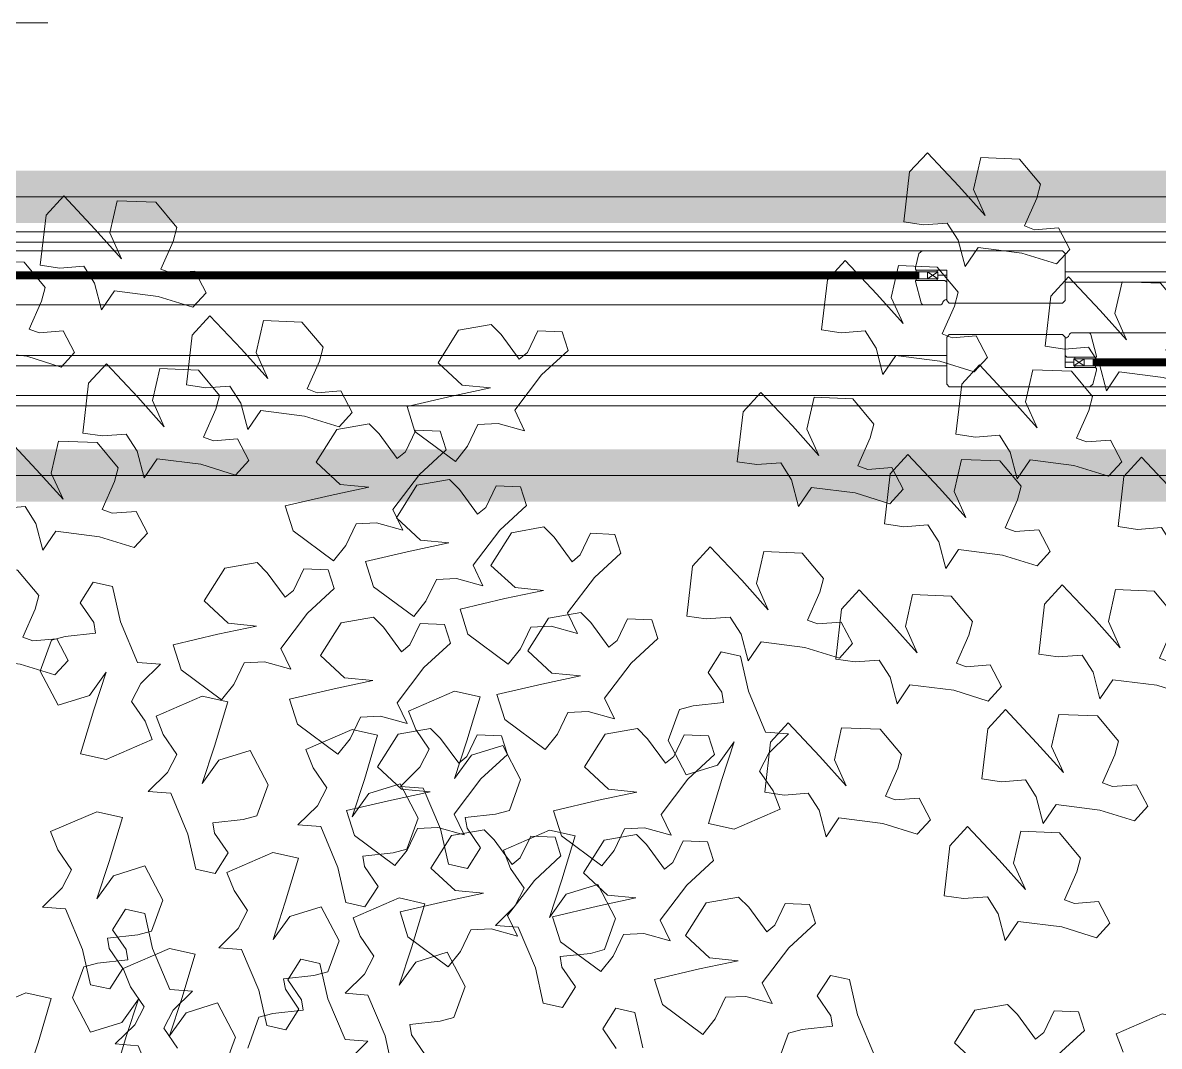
# Model space of a CAD drawing. Header units: metres. Extents: x 113 to 2416, y -346 to 476.
# Drawn here: x 222.397 to 223.05, y -218.34 to -217.752 of the extents above; entities that cross this region are included whole.
import ezdxf

# ---------------------------------------------------------------- set-up
doc = ezdxf.new("R2010")
doc.units = ezdxf.units.M
doc.linetypes.add('0', pattern=[0])
doc.layers.get('0').update_dxf_attribs({"color": 250, "linetype": '0', "lineweight": 20})
for name, color, linetype, lineweight in [('A-DOOR', 35, 'Continuous', 5), ('ARBOLES', 86, 'Continuous', 0), ('baños', 140, 'Continuous', 0), ('cristales', 131, 'Continuous', 0), ('SE-3', 253, 'Continuous', 5)]:
    doc.layers.add(name, color=color, linetype=linetype, lineweight=lineweight)
doc.layers.add('REVESTIMIENTO EXTERIOR', color=7, linetype='Continuous', lineweight=5, true_color=0xffdebd)
doc.styles.get("Standard").update_dxf_attribs({"font": 'arial.ttf', "height": 0.1875})

# ---------------------------------------------------------------- blocks, each defined once
blk = doc.blocks.new('TREES')
at = {"layer": 'ARBOLES', "color": 252, "true_color": 0x8da178}
for p, q in [((-0.02161, 0.17486), (-0.02471, 0.17078)), ((-0.01485, 0.16891), (-0.02161, 0.17486)), ((-0.01112, 0.1749), (-0.01194, 0.16854)), ((-0.00358, 0.17531), (-0.01112, 0.1749)), ((0.00101, 0.17078), (-0.00358, 0.17531)), ((-0.02471, 0.17078), (-0.02491, 0.16095)), ((0.00054, 0.16802), (0.00101, 0.17078)), ((-0.00918, 0.16367), (-0.01485, 0.16891)), ((-0.01194, 0.16854), (-0.00918, 0.16367)), ((-0.00134, 0.16237), (0.00054, 0.16802)), ((0.03271, 0.16734), (0.02961, 0.16326)), ((0.03947, 0.16139), (0.03271, 0.16734)), ((0.0432, 0.16738), (0.04237, 0.16102)), ((0.05074, 0.16779), (0.0432, 0.16738)), ((0.05533, 0.16326), (0.05074, 0.16779)), ((0.00066, 0.16182), (-0.00134, 0.16237)), ((0.00528, 0.16262), (0.00066, 0.16182)), ((0.00788, 0.15862), (0.00528, 0.16262)), ((0.02961, 0.16326), (0.02941, 0.15343)), ((0.05486, 0.1605), (0.05533, 0.16326)), ((-0.02491, 0.16095), (-0.02107, 0.16073)), ((-0.02107, 0.16073), (-0.01644, 0.16153)), ((-0.01644, 0.16153), (-0.014, 0.1584)), ((0.04514, 0.15615), (0.03947, 0.16139)), ((0.04237, 0.16102), (0.04514, 0.15615)), ((0.05297, 0.15485), (0.05486, 0.1605)), ((-0.014, 0.1584), (-0.01216, 0.15338)), ((0.00556, 0.15556), (0.00788, 0.15862)), ((-0.01216, 0.15338), (-0.01, 0.1573)), ((-0.01, 0.1573), (-0.00136, 0.15702)), ((-0.00136, 0.15702), (0.00556, 0.15556)), ((0.0262, 0.15372), (0.01866, 0.15331)), ((0.03079, 0.14919), (0.0262, 0.15372)), ((0.02941, 0.15343), (0.03325, 0.15321)), ((0.03325, 0.15321), (0.03788, 0.15401)), ((0.03788, 0.15401), (0.04032, 0.15089)), ((0.05497, 0.1543), (0.05297, 0.15485)), ((0.0596, 0.1551), (0.05497, 0.1543)), ((0.0622, 0.1511), (0.0596, 0.1551)), ((-0.03565, 0.15233), (-0.03874, 0.14824)), ((-0.02889, 0.14637), (-0.03565, 0.15233)), ((-0.02516, 0.15237), (-0.02598, 0.146)), ((-0.01762, 0.15277), (-0.02516, 0.15237)), ((-0.01303, 0.14824), (-0.01762, 0.15277)), ((0.00817, 0.15327), (0.00508, 0.14919)), ((0.01493, 0.14732), (0.00817, 0.15327)), ((0.01866, 0.15331), (0.01784, 0.14695)), ((0.00508, 0.14919), (0.00487, 0.13936)), ((0.03033, 0.14643), (0.03079, 0.14919)), ((0.04032, 0.15089), (0.04215, 0.14586)), ((0.04215, 0.14586), (0.04432, 0.14978)), ((0.04432, 0.14978), (0.05296, 0.1495)), ((0.05296, 0.1495), (0.05988, 0.14804)), ((0.05988, 0.14804), (0.0622, 0.1511)), ((-0.03874, 0.14824), (-0.03895, 0.13841)), ((-0.01349, 0.14549), (-0.01303, 0.14824)), ((0.02061, 0.14208), (0.01493, 0.14732)), ((0.01784, 0.14695), (0.02061, 0.14208)), ((0.07386, 0.14674), (0.07304, 0.14037)), ((0.0814, 0.14715), (0.07386, 0.14674)), ((0.08599, 0.14262), (0.0814, 0.14715)), ((-0.02321, 0.14113), (-0.02889, 0.14637)), ((-0.02598, 0.146), (-0.02321, 0.14113)), ((-0.01538, 0.13983), (-0.01349, 0.14549)), ((0.02844, 0.14078), (0.03033, 0.14643)), ((0.06337, 0.1467), (0.06028, 0.14261)), ((0.07013, 0.14075), (0.06337, 0.1467)), ((0.06028, 0.14261), (0.06008, 0.13278)), ((0.08553, 0.13986), (0.08599, 0.14262)), ((-0.00875, 0.14008), (-0.01338, 0.13928)), ((-0.00616, 0.13608), (-0.00875, 0.14008)), ((0.03044, 0.14023), (0.02844, 0.14078)), ((0.03507, 0.14103), (0.03044, 0.14023)), ((0.03766, 0.13703), (0.03507, 0.14103)), ((0.07581, 0.13551), (0.07013, 0.14075)), ((0.07304, 0.14037), (0.07581, 0.13551)), ((-0.03895, 0.13841), (-0.0351, 0.1382)), ((-0.0351, 0.1382), (-0.03048, 0.139)), ((-0.03048, 0.139), (-0.02803, 0.13587)), ((-0.01338, 0.13928), (-0.01538, 0.13983)), ((0.00487, 0.13936), (0.00872, 0.13914)), ((0.00872, 0.13914), (0.01334, 0.13994)), ((0.01334, 0.13994), (0.01579, 0.13681)), ((0.08364, 0.13421), (0.08553, 0.13986)), ((-0.02803, 0.13587), (-0.0262, 0.13084)), ((-0.00847, 0.13303), (-0.00616, 0.13608)), ((0.01579, 0.13681), (0.01762, 0.13179)), ((0.01762, 0.13179), (0.01978, 0.13571)), ((0.01978, 0.13571), (0.02843, 0.13543)), ((0.03535, 0.13397), (0.03766, 0.13703)), ((0.06212, 0.13588), (0.05458, 0.13547)), ((0.06671, 0.13135), (0.06212, 0.13588)), ((-0.10343, 0.13343), (-0.10965, 0.13172)), ((-0.10127, 0.13165), (-0.10343, 0.13343)), ((-0.0262, 0.13084), (-0.02404, 0.13476)), ((-0.02404, 0.13476), (-0.01539, 0.13448)), ((-0.01539, 0.13448), (-0.00847, 0.13303)), ((-0.00759, 0.13449), (-0.01069, 0.1304)), ((-0.00083, 0.12853), (-0.00759, 0.13449)), ((0.0029, 0.13452), (0.00207, 0.12816)), ((0.01044, 0.13493), (0.0029, 0.13452)), ((0.01502, 0.1304), (0.01044, 0.13493)), ((0.02843, 0.13543), (0.03535, 0.13397)), ((0.04409, 0.13543), (0.04099, 0.13135)), ((0.05085, 0.12948), (0.04409, 0.13543)), ((0.05458, 0.13547), (0.05376, 0.12911)), ((0.08564, 0.13366), (0.08364, 0.13421)), ((0.09027, 0.13446), (0.08564, 0.13366)), ((0.09286, 0.13046), (0.09027, 0.13446)), ((-0.10965, 0.13172), (-0.11306, 0.12498)), ((-0.09732, 0.12719), (-0.10127, 0.13165)), ((-0.09422, 0.13305), (-0.09584, 0.12864)), ((-0.08946, 0.1333), (-0.09422, 0.13305)), ((-0.08797, 0.12976), (-0.08946, 0.1333)), ((0.04099, 0.13135), (0.04079, 0.12152)), ((0.06008, 0.13278), (0.06392, 0.13257)), ((0.06392, 0.13257), (0.06855, 0.13337)), ((0.06624, 0.12859), (0.06671, 0.13135)), ((0.06855, 0.13337), (0.07099, 0.13024)), ((-0.0927, 0.1245), (-0.08797, 0.12976)), ((-0.01069, 0.1304), (-0.01089, 0.12057)), ((0.01456, 0.12764), (0.01502, 0.1304)), ((0.05652, 0.12424), (0.05085, 0.12948)), ((0.05376, 0.12911), (0.05652, 0.12424)), ((0.07099, 0.13024), (0.07282, 0.12521)), ((0.07282, 0.12521), (0.07499, 0.12914)), ((0.07499, 0.12914), (0.08363, 0.12886)), ((0.09055, 0.1274), (0.09286, 0.13046)), ((-0.09584, 0.12864), (-0.09732, 0.12719)), ((0.00484, 0.12329), (-0.00083, 0.12853)), ((0.00207, 0.12816), (0.00484, 0.12329)), ((0.01267, 0.12199), (0.01456, 0.12764)), ((0.06436, 0.12294), (0.06624, 0.12859)), ((0.08363, 0.12886), (0.09055, 0.1274)), ((-0.11306, 0.12498), (-0.10796, 0.12109)), ((-0.09726, 0.11716), (-0.0927, 0.1245)), ((-0.04966, 0.12511), (-0.05276, 0.12102)), ((-0.0429, 0.11916), (-0.04966, 0.12511)), ((-0.03917, 0.12515), (-0.04, 0.11878)), ((-0.03163, 0.12556), (-0.03917, 0.12515)), ((-0.02704, 0.12103), (-0.03163, 0.12556)), ((0.06636, 0.12239), (0.06436, 0.12294)), ((0.07098, 0.12319), (0.06636, 0.12239)), ((0.07358, 0.11919), (0.07098, 0.12319)), ((-0.10236, 0.12105), (-0.10974, 0.11876)), ((-0.10796, 0.12109), (-0.10236, 0.12105)), ((-0.05276, 0.12102), (-0.05296, 0.11119)), ((-0.02751, 0.11827), (-0.02704, 0.12103)), ((-0.01089, 0.12057), (-0.00705, 0.12035)), ((-0.00705, 0.12035), (-0.00242, 0.12116)), ((-0.00242, 0.12116), (0.00002, 0.11803)), ((0.01467, 0.12144), (0.01267, 0.12199)), ((0.0193, 0.12224), (0.01467, 0.12144)), ((0.02189, 0.11824), (0.0193, 0.12224)), ((0.04079, 0.12152), (0.04463, 0.1213)), ((0.04463, 0.1213), (0.04926, 0.1221)), ((0.04926, 0.1221), (0.0517, 0.11897)), ((-0.10974, 0.11876), (-0.11827, 0.11588)), ((-0.03723, 0.11392), (-0.0429, 0.11916)), ((-0.04, 0.11878), (-0.03723, 0.11392)), ((-0.0294, 0.11262), (-0.02751, 0.11827)), ((0.00002, 0.11803), (0.00185, 0.113)), ((0.01958, 0.11519), (0.02189, 0.11824)), ((0.02569, 0.11947), (0.02259, 0.11538)), ((0.03245, 0.11351), (0.02569, 0.11947)), ((0.03618, 0.11951), (0.03536, 0.11314)), ((0.04372, 0.11991), (0.03618, 0.11951)), ((0.04831, 0.11538), (0.04372, 0.11991)), ((0.0517, 0.11897), (0.05354, 0.11394)), ((0.05354, 0.11394), (0.0557, 0.11787)), ((0.0557, 0.11787), (0.06434, 0.11759)), ((0.07126, 0.11613), (0.07358, 0.11919)), ((-0.11827, 0.11588), (-0.11628, 0.11116)), ((-0.09494, 0.11332), (-0.09726, 0.11716)), ((-0.01986, 0.11572), (-0.02296, 0.11163)), ((-0.0131, 0.10977), (-0.01986, 0.11572)), ((-0.00937, 0.11576), (-0.01019, 0.10939)), ((-0.00183, 0.11616), (-0.00937, 0.11576)), ((0.00276, 0.11163), (-0.00183, 0.11616)), ((0.00185, 0.113), (0.00402, 0.11692)), ((0.00402, 0.11692), (0.01266, 0.11664)), ((0.01266, 0.11664), (0.01958, 0.11519)), ((0.06434, 0.11759), (0.07126, 0.11613)), ((-0.10577, 0.10929), (-0.10414, 0.11369)), ((-0.10414, 0.11369), (-0.10021, 0.11425)), ((-0.10021, 0.11425), (-0.09494, 0.11332)), ((0.02259, 0.11538), (0.02239, 0.10555)), ((0.03812, 0.10827), (0.03245, 0.11351)), ((0.04784, 0.11263), (0.04831, 0.11538)), ((-0.12535, 0.11184), (-0.13157, 0.11013)), ((-0.12319, 0.11006), (-0.12535, 0.11184)), ((-0.11614, 0.11146), (-0.11776, 0.10705)), ((-0.11628, 0.11116), (-0.10787, 0.10607)), ((-0.11138, 0.11171), (-0.11614, 0.11146)), ((-0.10989, 0.10817), (-0.11138, 0.11171)), ((-0.05296, 0.11119), (-0.04912, 0.11098)), ((-0.04912, 0.11098), (-0.04449, 0.11178)), ((-0.04449, 0.11178), (-0.04205, 0.10865)), ((-0.0274, 0.11207), (-0.0294, 0.11262)), ((-0.02277, 0.11287), (-0.0274, 0.11207)), ((-0.02296, 0.11163), (-0.02316, 0.1018)), ((-0.02017, 0.10887), (-0.02277, 0.11287)), ((0.00229, 0.10888), (0.00276, 0.11163)), ((0.03536, 0.11314), (0.03812, 0.10827)), ((0.04596, 0.10697), (0.04784, 0.11263)), ((-0.13157, 0.11013), (-0.13498, 0.10339)), ((-0.11924, 0.1056), (-0.12319, 0.11006)), ((-0.10787, 0.10607), (-0.10577, 0.10929)), ((-0.00743, 0.10452), (-0.0131, 0.10977)), ((-0.01019, 0.10939), (-0.00743, 0.10452)), ((-0.11776, 0.10705), (-0.11924, 0.1056)), ((-0.11462, 0.10291), (-0.10989, 0.10817)), ((-0.04205, 0.10865), (-0.04022, 0.10362)), ((-0.04022, 0.10362), (-0.03805, 0.10755)), ((-0.03805, 0.10755), (-0.02941, 0.10727)), ((-0.02941, 0.10727), (-0.02249, 0.10581)), ((-0.02249, 0.10581), (-0.02017, 0.10887)), ((0.00041, 0.10322), (0.00229, 0.10888)), ((0.04795, 0.10642), (0.04596, 0.10697)), ((0.05258, 0.10722), (0.04795, 0.10642)), ((0.05518, 0.10322), (0.05258, 0.10722)), ((0.02239, 0.10555), (0.02623, 0.10534)), ((0.02623, 0.10534), (0.03086, 0.10614)), ((0.03086, 0.10614), (0.0333, 0.10301)), ((-0.13498, 0.10339), (-0.12988, 0.0995)), ((-0.11918, 0.09557), (-0.11462, 0.10291)), ((-0.10869, 0.10246), (-0.11491, 0.10075)), ((-0.10654, 0.10068), (-0.10869, 0.10246)), ((-0.09473, 0.10233), (-0.09949, 0.10209)), ((-0.09324, 0.0988), (-0.09473, 0.10233)), ((-0.01932, 0.10159), (-0.01469, 0.10239)), ((-0.01469, 0.10239), (-0.01225, 0.09926)), ((0.0024, 0.10267), (0.00041, 0.10322)), ((0.00703, 0.10347), (0.0024, 0.10267)), ((0.00963, 0.09947), (0.00703, 0.10347)), ((0.0333, 0.10301), (0.03514, 0.09798)), ((0.05286, 0.10017), (0.05518, 0.10322)), ((-0.11491, 0.10075), (-0.11833, 0.09402)), ((-0.10259, 0.09622), (-0.10654, 0.10068)), ((-0.09949, 0.10209), (-0.10111, 0.09768)), ((-0.02316, 0.1018), (-0.01932, 0.10159)), ((0.03514, 0.09798), (0.0373, 0.1019)), ((0.0373, 0.1019), (0.04594, 0.10162)), ((0.04594, 0.10162), (0.05286, 0.10017)), ((-0.12428, 0.09946), (-0.13166, 0.09717)), ((-0.12988, 0.0995), (-0.12428, 0.09946)), ((-0.09796, 0.09354), (-0.09324, 0.0988)), ((-0.01225, 0.09926), (-0.01041, 0.09423)), ((-0.01041, 0.09423), (-0.00825, 0.09816)), ((-0.00825, 0.09816), (0.00039, 0.09787)), ((0.00039, 0.09787), (0.00731, 0.09642)), ((0.00731, 0.09642), (0.00963, 0.09947)), ((-0.13166, 0.09717), (-0.14019, 0.09429)), ((-0.10111, 0.09768), (-0.10259, 0.09622)), ((-0.14019, 0.09429), (-0.1382, 0.08957)), ((-0.11686, 0.09173), (-0.11918, 0.09557)), ((-0.11833, 0.09402), (-0.11323, 0.09013)), ((-0.10253, 0.08619), (-0.09796, 0.09354)), ((-0.08941, 0.09494), (-0.09563, 0.09324)), ((-0.08726, 0.09316), (-0.08941, 0.09494)), ((-0.08021, 0.09457), (-0.08183, 0.09016)), ((-0.07545, 0.09481), (-0.08021, 0.09457)), ((-0.07396, 0.09128), (-0.07545, 0.09481)), ((-0.05666, 0.09413), (-0.05976, 0.09004)), ((-0.0499, 0.08818), (-0.05666, 0.09413)), ((-0.04617, 0.09417), (-0.04699, 0.0878)), ((-0.03863, 0.09457), (-0.04617, 0.09417)), ((-0.03404, 0.09004), (-0.03863, 0.09457)), ((0.03059, 0.09363), (0.02305, 0.09322)), ((0.03517, 0.08909), (0.03059, 0.09363)), ((-0.12768, 0.0877), (-0.12606, 0.0921)), ((-0.12606, 0.0921), (-0.12213, 0.09266)), ((-0.12213, 0.09266), (-0.11686, 0.09173)), ((-0.09563, 0.09324), (-0.09905, 0.0865)), ((-0.0833, 0.0887), (-0.08726, 0.09316)), ((-0.07868, 0.08602), (-0.07396, 0.09128)), ((0.01256, 0.09318), (0.00946, 0.08909)), ((0.01932, 0.08723), (0.01256, 0.09318)), ((0.02305, 0.09322), (0.02222, 0.08685)), ((0.04553, 0.09265), (0.04337, 0.0884)), ((0.04934, 0.09217), (0.04553, 0.09265)), ((0.05154, 0.08545), (0.04934, 0.09217)), ((-0.1382, 0.08957), (-0.12979, 0.08448)), ((-0.10763, 0.09009), (-0.11501, 0.08779)), ((-0.11323, 0.09013), (-0.10763, 0.09009)), ((-0.08183, 0.09016), (-0.0833, 0.0887)), ((-0.05976, 0.09004), (-0.05996, 0.08021)), ((-0.03451, 0.08729), (-0.03404, 0.09004)), ((-0.00885, 0.08893), (-0.01639, 0.08852)), ((-0.00426, 0.0844), (-0.00885, 0.08893)), ((0.00946, 0.08909), (0.00926, 0.07926)), ((0.03471, 0.08634), (0.03517, 0.08909)), ((-0.12979, 0.08448), (-0.12768, 0.0877)), ((-0.11501, 0.08779), (-0.12354, 0.08492)), ((-0.04423, 0.08293), (-0.0499, 0.08818)), ((-0.04699, 0.0878), (-0.04423, 0.08293)), ((-0.03639, 0.08163), (-0.03451, 0.08729)), ((-0.02688, 0.08848), (-0.02998, 0.0844)), ((-0.02012, 0.08253), (-0.02688, 0.08848)), ((-0.01639, 0.08852), (-0.01721, 0.08216)), ((0.02499, 0.08198), (0.01932, 0.08723)), ((0.02222, 0.08685), (0.02499, 0.08198)), ((0.04337, 0.0884), (0.04638, 0.08479)), ((-0.12354, 0.08492), (-0.12155, 0.08019)), ((-0.10021, 0.08235), (-0.10253, 0.08619)), ((-0.09905, 0.0865), (-0.09394, 0.08261)), ((-0.08324, 0.07867), (-0.07868, 0.08602)), ((0.03282, 0.08069), (0.03471, 0.08634)), ((0.04638, 0.08479), (0.0469, 0.08279)), ((0.05561, 0.07782), (0.05154, 0.08545)), ((-0.14461, 0.08275), (-0.15083, 0.08104)), ((-0.14246, 0.08097), (-0.14461, 0.08275)), ((-0.13541, 0.08237), (-0.13703, 0.07796)), ((-0.13065, 0.08262), (-0.13541, 0.08237)), ((-0.12916, 0.07909), (-0.13065, 0.08262)), ((-0.11103, 0.07832), (-0.10941, 0.08273)), ((-0.10941, 0.08273), (-0.10548, 0.08328)), ((-0.10548, 0.08328), (-0.10021, 0.08235)), ((-0.08835, 0.08257), (-0.09572, 0.08028)), ((-0.09394, 0.08261), (-0.08835, 0.08257)), ((-0.02998, 0.0844), (-0.03018, 0.07457)), ((-0.01445, 0.07729), (-0.02012, 0.08253)), ((-0.00472, 0.08164), (-0.00426, 0.0844)), ((0.0469, 0.08279), (0.04106, 0.08159)), ((-0.15083, 0.08104), (-0.15425, 0.07431)), ((-0.13851, 0.07651), (-0.14246, 0.08097)), ((-0.12155, 0.08019), (-0.11314, 0.0751)), ((-0.09572, 0.08028), (-0.10426, 0.0774)), ((-0.05996, 0.08021), (-0.05612, 0.08)), ((-0.05612, 0.08), (-0.05149, 0.0808)), ((-0.05149, 0.0808), (-0.04905, 0.07767)), ((-0.0344, 0.08108), (-0.03639, 0.08163)), ((-0.02977, 0.08188), (-0.0344, 0.08108)), ((-0.02717, 0.07788), (-0.02977, 0.08188)), ((-0.01721, 0.08216), (-0.01445, 0.07729)), ((-0.00661, 0.07599), (-0.00472, 0.08164)), ((0.03482, 0.08013), (0.03282, 0.08069)), ((0.03945, 0.08094), (0.03482, 0.08013)), ((0.03844, 0.08062), (0.03681, 0.07438)), ((0.04106, 0.08159), (0.03844, 0.08062)), ((0.04205, 0.07694), (0.03945, 0.08094)), ((-0.13703, 0.07796), (-0.13851, 0.07651)), ((-0.13388, 0.07382), (-0.12916, 0.07909)), ((-0.11314, 0.0751), (-0.11103, 0.07832)), ((-0.08066, 0.07898), (-0.08688, 0.07727)), ((-0.08093, 0.07484), (-0.08324, 0.07867)), ((-0.07851, 0.0772), (-0.08066, 0.07898)), ((-0.07146, 0.0786), (-0.07308, 0.07419)), ((-0.0667, 0.07885), (-0.07146, 0.0786)), ((-0.06521, 0.07532), (-0.0667, 0.07885)), ((-0.02949, 0.07483), (-0.02717, 0.07788)), ((0.00926, 0.07926), (0.0131, 0.07905)), ((0.0131, 0.07905), (0.01773, 0.07985)), ((0.01773, 0.07985), (0.02017, 0.07672)), ((0.0601, 0.07791), (0.05561, 0.07782)), ((0.05666, 0.07381), (0.0601, 0.07791)), ((0.11789, 0.07807), (0.10928, 0.07333)), ((0.12298, 0.07743), (0.11789, 0.07807)), ((-0.10426, 0.0774), (-0.10227, 0.07267)), ((-0.08688, 0.07727), (-0.0903, 0.07054)), ((-0.09013, 0.07521), (-0.0862, 0.07576)), ((-0.0862, 0.07576), (-0.08093, 0.07484)), ((-0.07456, 0.07274), (-0.07851, 0.0772)), ((-0.04905, 0.07767), (-0.04722, 0.07264)), ((-0.04722, 0.07264), (-0.04505, 0.07657)), ((-0.04505, 0.07657), (-0.03641, 0.07628)), ((-0.03641, 0.07628), (-0.02949, 0.07483)), ((-0.00461, 0.07544), (-0.00661, 0.07599)), ((0.00002, 0.07624), (-0.00461, 0.07544)), ((0.00261, 0.07224), (0.00002, 0.07624)), ((0.02017, 0.07672), (0.022, 0.07169)), ((0.022, 0.07169), (0.02417, 0.07562)), ((0.02417, 0.07562), (0.03281, 0.07534)), ((0.03973, 0.07388), (0.04205, 0.07694)), ((0.12121, 0.0686), (0.12298, 0.07743)), ((-0.15425, 0.07431), (-0.14915, 0.07041)), ((-0.13844, 0.06648), (-0.13388, 0.07382)), ((-0.12096, 0.07428), (-0.12718, 0.07257)), ((-0.11881, 0.0725), (-0.12096, 0.07428)), ((-0.11176, 0.0739), (-0.11338, 0.0695)), ((-0.107, 0.07415), (-0.11176, 0.0739)), ((-0.10551, 0.07062), (-0.107, 0.07415)), ((-0.09175, 0.0708), (-0.09013, 0.07521)), ((-0.07308, 0.07419), (-0.07456, 0.07274)), ((-0.06993, 0.07005), (-0.06521, 0.07532)), ((-0.0526, 0.07388), (-0.05477, 0.06963)), ((-0.0488, 0.0734), (-0.0526, 0.07388)), ((-0.0466, 0.06668), (-0.0488, 0.0734)), ((-0.03018, 0.07457), (-0.02634, 0.07435)), ((-0.02634, 0.07435), (-0.02171, 0.07515)), ((-0.02171, 0.07515), (-0.01926, 0.07202)), ((0.03281, 0.07534), (0.03973, 0.07388)), ((0.03681, 0.07438), (0.04093, 0.06805)), ((0.04686, 0.07052), (0.04969, 0.07535)), ((0.04969, 0.07535), (0.04799, 0.06782)), ((0.05517, 0.07013), (0.05666, 0.07381)), ((-0.12718, 0.07257), (-0.1306, 0.06584)), ((-0.11486, 0.06804), (-0.11881, 0.0725)), ((-0.10227, 0.07267), (-0.09385, 0.06758)), ((-0.01926, 0.07202), (-0.01743, 0.06699)), ((0.00029, 0.06918), (0.00261, 0.07224)), ((0.06883, 0.07244), (0.06021, 0.0677)), ((0.07391, 0.0718), (0.06883, 0.07244)), ((0.07214, 0.06297), (0.07391, 0.0718)), ((0.10928, 0.07333), (0.11102, 0.06989)), ((-0.14355, 0.07037), (-0.15093, 0.06808)), ((-0.14915, 0.07041), (-0.14355, 0.07037)), ((-0.11338, 0.0695), (-0.11486, 0.06804)), ((-0.11023, 0.06535), (-0.10551, 0.07062)), ((-0.09385, 0.06758), (-0.09175, 0.0708)), ((-0.0903, 0.07054), (-0.0852, 0.06664)), ((-0.07449, 0.06271), (-0.06993, 0.07005)), ((-0.05477, 0.06963), (-0.05176, 0.06602)), ((-0.01743, 0.06699), (-0.01527, 0.07092)), ((-0.01527, 0.07092), (-0.00663, 0.07064)), ((-0.00663, 0.07064), (0.00029, 0.06918)), ((0.04093, 0.06805), (0.04686, 0.07052)), ((0.05818, 0.06652), (0.05517, 0.07013)), ((0.11102, 0.06989), (0.11402, 0.06628)), ((-0.15093, 0.06808), (-0.15946, 0.0652)), ((0.00379, 0.06784), (0.00069, 0.06375)), ((0.01055, 0.06189), (0.00379, 0.06784)), ((0.01428, 0.06788), (0.01346, 0.06151)), ((0.02182, 0.06829), (0.01428, 0.06788)), ((0.02641, 0.06375), (0.02182, 0.06829)), ((0.04799, 0.06782), (0.04621, 0.05899)), ((0.06021, 0.0677), (0.06195, 0.06427)), ((0.09863, 0.06869), (0.09001, 0.06395)), ((0.10372, 0.06805), (0.09863, 0.06869)), ((0.10194, 0.05922), (0.10372, 0.06805)), ((0.1195, 0.06106), (0.12121, 0.0686)), ((0.12826, 0.06836), (0.12234, 0.06589)), ((0.13238, 0.06204), (0.12826, 0.06836)), ((-0.15946, 0.0652), (-0.15747, 0.06048)), ((-0.13613, 0.06264), (-0.13844, 0.06648)), ((-0.1306, 0.06584), (-0.1255, 0.06194)), ((-0.1148, 0.05801), (-0.11023, 0.06535)), ((-0.0796, 0.0666), (-0.08697, 0.06431)), ((-0.0852, 0.06664), (-0.0796, 0.0666)), ((-0.05176, 0.06602), (-0.05124, 0.06402)), ((-0.04252, 0.05906), (-0.0466, 0.06668)), ((0.05991, 0.06309), (0.05818, 0.06652)), ((0.11402, 0.06628), (0.11254, 0.0626)), ((0.12234, 0.06589), (0.1195, 0.06106)), ((-0.14695, 0.05861), (-0.14533, 0.06302)), ((-0.14533, 0.06302), (-0.1414, 0.06357)), ((-0.1414, 0.06357), (-0.13613, 0.06264)), ((-0.08697, 0.06431), (-0.09551, 0.06143)), ((-0.07218, 0.05887), (-0.07449, 0.06271)), ((-0.05708, 0.06282), (-0.0597, 0.06185)), ((-0.05124, 0.06402), (-0.05708, 0.06282)), ((0.00069, 0.06375), (0.00049, 0.05392)), ((0.02594, 0.061), (0.02641, 0.06375)), ((0.0513, 0.05835), (0.05991, 0.06309)), ((0.06195, 0.06427), (0.06496, 0.06066)), ((0.07044, 0.05544), (0.07214, 0.06297)), ((0.07919, 0.06274), (0.07327, 0.06027)), ((0.08332, 0.05641), (0.07919, 0.06274)), ((0.09001, 0.06395), (0.09175, 0.06052)), ((0.11254, 0.0626), (0.1091, 0.0585)), ((-0.15747, 0.06048), (-0.14906, 0.05539)), ((-0.1199, 0.0619), (-0.12728, 0.05961)), ((-0.1255, 0.06194), (-0.1199, 0.0619)), ((-0.09551, 0.06143), (-0.09352, 0.05671)), ((-0.0597, 0.06185), (-0.06133, 0.05561)), ((-0.03826, 0.06127), (-0.04136, 0.05718)), ((-0.0315, 0.05532), (-0.03826, 0.06127)), ((-0.02777, 0.06131), (-0.02859, 0.05494)), ((-0.02023, 0.06172), (-0.02777, 0.06131)), ((-0.01564, 0.05718), (-0.02023, 0.06172)), ((0.01622, 0.05665), (0.01055, 0.06189)), ((0.01346, 0.06151), (0.01622, 0.05665)), ((0.02406, 0.05535), (0.02594, 0.061)), ((0.06496, 0.06066), (0.06347, 0.05698)), ((0.07327, 0.06027), (0.07044, 0.05544)), ((0.09175, 0.06052), (0.09476, 0.05691)), ((0.13075, 0.0558), (0.13238, 0.06204)), ((-0.14906, 0.05539), (-0.14695, 0.05861)), ((-0.12728, 0.05961), (-0.13581, 0.05674)), ((-0.11248, 0.05417), (-0.1148, 0.05801)), ((-0.083, 0.05484), (-0.08138, 0.05925)), ((-0.08138, 0.05925), (-0.07745, 0.0598)), ((-0.07745, 0.0598), (-0.07218, 0.05887)), ((-0.03804, 0.05914), (-0.04252, 0.05906)), ((-0.04148, 0.05504), (-0.03804, 0.05914)), ((0.04621, 0.05899), (0.0513, 0.05835)), ((0.10024, 0.05169), (0.10194, 0.05922)), ((0.109, 0.05899), (0.10307, 0.05652)), ((0.11312, 0.05266), (0.109, 0.05899)), ((0.1091, 0.0585), (0.11358, 0.05859)), ((0.11358, 0.05859), (0.11766, 0.05097)), ((-0.13581, 0.05674), (-0.13382, 0.05201)), ((-0.09352, 0.05671), (-0.08511, 0.05162)), ((-0.07373, 0.05568), (-0.07715, 0.04895)), ((-0.06751, 0.05739), (-0.07373, 0.05568)), ((-0.06536, 0.05561), (-0.06751, 0.05739)), ((-0.0614, 0.05115), (-0.06536, 0.05561)), ((-0.06133, 0.05561), (-0.0572, 0.04928)), ((-0.05831, 0.05701), (-0.05993, 0.0526)), ((-0.05355, 0.05726), (-0.05831, 0.05701)), ((-0.05206, 0.05373), (-0.05355, 0.05726)), ((-0.05128, 0.05175), (-0.04845, 0.05658)), ((-0.04845, 0.05658), (-0.05015, 0.04905)), ((-0.04136, 0.05718), (-0.04156, 0.04735)), ((-0.01611, 0.05443), (-0.01564, 0.05718)), ((0.03068, 0.0556), (0.02605, 0.0548)), ((0.03328, 0.0516), (0.03068, 0.0556)), ((0.06347, 0.05698), (0.06003, 0.05288)), ((0.08168, 0.05017), (0.08332, 0.05641)), ((0.09476, 0.05691), (0.09327, 0.05323)), ((0.10307, 0.05652), (0.10024, 0.05169)), ((0.12814, 0.05482), (0.13075, 0.0558)), ((-0.1233, 0.05014), (-0.12168, 0.05455)), ((-0.12168, 0.05455), (-0.11775, 0.0551)), ((-0.11775, 0.0551), (-0.11248, 0.05417)), ((-0.10781, 0.05364), (-0.11403, 0.05193)), ((-0.10566, 0.05186), (-0.10781, 0.05364)), ((-0.09385, 0.05351), (-0.09861, 0.05326)), ((-0.09236, 0.04998), (-0.09385, 0.05351)), ((-0.08511, 0.05162), (-0.083, 0.05484)), ((-0.05678, 0.04846), (-0.05206, 0.05373)), ((-0.04297, 0.05136), (-0.04148, 0.05504)), ((-0.02583, 0.05007), (-0.0315, 0.05532)), ((-0.02859, 0.05494), (-0.02583, 0.05007)), ((-0.01799, 0.04878), (-0.01611, 0.05443)), ((0.00049, 0.05392), (0.00433, 0.05371)), ((0.00433, 0.05371), (0.00896, 0.05451)), ((0.00896, 0.05451), (0.0114, 0.05138)), ((0.02605, 0.0548), (0.02406, 0.05535)), ((0.1223, 0.05363), (0.12814, 0.05482)), ((0.12282, 0.05162), (0.1223, 0.05363)), ((-0.13382, 0.05201), (-0.12541, 0.04692)), ((-0.11403, 0.05193), (-0.11745, 0.0452)), ((-0.1017, 0.0474), (-0.10566, 0.05186)), ((-0.09861, 0.05326), (-0.10023, 0.04885)), ((-0.05993, 0.0526), (-0.0614, 0.05115)), ((-0.0572, 0.04928), (-0.05128, 0.05175)), ((-0.03996, 0.04775), (-0.04297, 0.05136)), ((0.0114, 0.05138), (0.01324, 0.04635)), ((0.03096, 0.04854), (0.03328, 0.0516)), ((0.06003, 0.05288), (0.06451, 0.05297)), ((0.06451, 0.05297), (0.06859, 0.04534)), ((0.09327, 0.05323), (0.08983, 0.04913)), ((0.11149, 0.04642), (0.11312, 0.05266)), ((0.12583, 0.04801), (0.12282, 0.05162)), ((0.13893, 0.05273), (0.13031, 0.04799)), ((0.14402, 0.05209), (0.13893, 0.05273)), ((0.14224, 0.04326), (0.14402, 0.05209)), ((-0.12541, 0.04692), (-0.1233, 0.05014)), ((-0.09708, 0.04471), (-0.09236, 0.04998)), ((-0.07715, 0.04895), (-0.07204, 0.04505)), ((-0.05015, 0.04905), (-0.05193, 0.04022)), ((-0.01137, 0.04902), (-0.016, 0.04822)), ((-0.00877, 0.04502), (-0.01137, 0.04902)), ((0.01324, 0.04635), (0.0154, 0.05028)), ((0.0154, 0.05028), (0.02404, 0.05)), ((0.02404, 0.05), (0.03096, 0.04854)), ((0.07323, 0.048), (0.07907, 0.0492)), ((0.07907, 0.0492), (0.08168, 0.05017)), ((0.08983, 0.04913), (0.09431, 0.04922)), ((0.09431, 0.04922), (0.09839, 0.04159)), ((0.11766, 0.05097), (0.11986, 0.04424)), ((-0.10023, 0.04885), (-0.1017, 0.0474)), ((-0.06134, 0.04112), (-0.05678, 0.04846)), ((-0.04156, 0.04735), (-0.03772, 0.04714)), ((-0.03822, 0.04432), (-0.03996, 0.04775)), ((-0.03772, 0.04714), (-0.03309, 0.04794)), ((-0.03309, 0.04794), (-0.03065, 0.04481)), ((-0.016, 0.04822), (-0.01799, 0.04878)), ((0.05043, 0.04803), (0.04181, 0.04329)), ((0.05551, 0.04739), (0.05043, 0.04803)), ((0.05374, 0.03856), (0.05551, 0.04739)), ((0.07375, 0.046), (0.07323, 0.048)), ((0.12366, 0.04377), (0.12583, 0.04801)), ((0.13031, 0.04799), (0.13205, 0.04455)), ((-0.11745, 0.0452), (-0.11235, 0.0413)), ((-0.10164, 0.03737), (-0.09708, 0.04471)), ((-0.06645, 0.04501), (-0.07382, 0.04272)), ((-0.07204, 0.04505), (-0.06645, 0.04501)), ((-0.03065, 0.04481), (-0.02881, 0.03978)), ((-0.01109, 0.04197), (-0.00877, 0.04502)), ((0.01657, 0.04482), (0.00903, 0.04442)), ((0.02116, 0.04029), (0.01657, 0.04482)), ((0.06859, 0.04534), (0.07079, 0.03862)), ((0.07676, 0.04239), (0.07375, 0.046)), ((0.10303, 0.04425), (0.10887, 0.04545)), ((0.10887, 0.04545), (0.11149, 0.04642)), ((0.13205, 0.04455), (0.13506, 0.04094)), ((-0.07382, 0.04272), (-0.08236, 0.03984)), ((-0.04684, 0.03958), (-0.03822, 0.04432)), ((-0.02881, 0.03978), (-0.02665, 0.04371)), ((-0.02665, 0.04371), (-0.01801, 0.04343)), ((-0.01801, 0.04343), (-0.01109, 0.04197)), ((-0.00146, 0.04438), (-0.00456, 0.04029)), ((0.0053, 0.03842), (-0.00146, 0.04438)), ((0.00903, 0.04442), (0.00821, 0.03805)), ((0.04181, 0.04329), (0.04355, 0.03986)), ((0.07459, 0.03814), (0.07676, 0.04239)), ((0.08548, 0.04333), (0.07686, 0.03859)), ((0.09057, 0.04269), (0.08548, 0.04333)), ((0.08879, 0.03386), (0.09057, 0.04269)), ((0.10355, 0.04225), (0.10303, 0.04425)), ((0.10656, 0.03864), (0.10355, 0.04225)), ((0.11986, 0.04424), (0.12366, 0.04377)), ((0.14054, 0.03572), (0.14224, 0.04326)), ((0.1493, 0.04302), (0.14337, 0.04055)), ((0.15342, 0.0367), (0.1493, 0.04302)), ((-0.10675, 0.04126), (-0.11412, 0.03897)), ((-0.11235, 0.0413), (-0.10675, 0.04126)), ((-0.05903, 0.03728), (-0.06134, 0.04112)), ((-0.05193, 0.04022), (-0.04684, 0.03958)), ((-0.00456, 0.04029), (-0.00476, 0.03046)), ((0.02069, 0.03754), (0.02116, 0.04029)), ((0.09839, 0.04159), (0.10059, 0.03487)), ((0.13506, 0.04094), (0.13357, 0.03726)), ((0.14337, 0.04055), (0.14054, 0.03572)), ((-0.11412, 0.03897), (-0.12266, 0.03609)), ((-0.08236, 0.03984), (-0.08037, 0.03512)), ((-0.06823, 0.03766), (-0.0643, 0.03821)), ((-0.0643, 0.03821), (-0.05903, 0.03728)), ((0.01097, 0.03318), (0.0053, 0.03842)), ((0.00821, 0.03805), (0.01097, 0.03318)), ((0.04355, 0.03986), (0.04656, 0.03625)), ((0.05203, 0.03103), (0.05374, 0.03856)), ((0.06079, 0.03833), (0.05487, 0.03585)), ((0.06491, 0.032), (0.06079, 0.03833)), ((0.07079, 0.03862), (0.07459, 0.03814)), ((0.07686, 0.03859), (0.0786, 0.03516)), ((0.10439, 0.03439), (0.10656, 0.03864)), ((-0.12266, 0.03609), (-0.12067, 0.03137)), ((-0.09933, 0.03353), (-0.10164, 0.03737)), ((-0.06576, 0.03674), (-0.07198, 0.03504)), ((-0.06985, 0.03325), (-0.06823, 0.03766)), ((-0.06361, 0.03497), (-0.06576, 0.03674)), ((-0.05656, 0.03637), (-0.05818, 0.03196)), ((-0.0518, 0.03662), (-0.05656, 0.03637)), ((-0.05031, 0.03308), (-0.0518, 0.03662)), ((0.01881, 0.03188), (0.02069, 0.03754)), ((0.04656, 0.03625), (0.04507, 0.03257)), ((0.05487, 0.03585), (0.05203, 0.03103)), ((0.1109, 0.03676), (0.10228, 0.03202)), ((0.11598, 0.03612), (0.1109, 0.03676)), ((0.11421, 0.02729), (0.11598, 0.03612)), ((0.13357, 0.03726), (0.13013, 0.03316)), ((0.15179, 0.03046), (0.15342, 0.0367)), ((-0.11015, 0.0295), (-0.10853, 0.03391)), ((-0.10853, 0.03391), (-0.1046, 0.03446)), ((-0.1046, 0.03446), (-0.09933, 0.03353)), ((-0.09554, 0.03487), (-0.10176, 0.03316)), ((-0.09339, 0.03309), (-0.09554, 0.03487)), ((-0.08634, 0.03449), (-0.08796, 0.03009)), ((-0.08158, 0.03474), (-0.08634, 0.03449)), ((-0.08009, 0.03121), (-0.08158, 0.03474)), ((-0.08037, 0.03512), (-0.07195, 0.03003)), ((-0.07198, 0.03504), (-0.0754, 0.0283)), ((-0.05965, 0.03051), (-0.06361, 0.03497)), ((0.0786, 0.03516), (0.08161, 0.03155)), ((0.08709, 0.02633), (0.08879, 0.03386)), ((0.09584, 0.03363), (0.08992, 0.03116)), ((0.09997, 0.0273), (0.09584, 0.03363)), ((0.10059, 0.03487), (0.10439, 0.03439)), ((-0.12067, 0.03137), (-0.11226, 0.02628)), ((-0.10176, 0.03316), (-0.10518, 0.02643)), ((-0.08944, 0.02863), (-0.09339, 0.03309)), ((-0.08481, 0.02594), (-0.08009, 0.03121)), ((-0.07195, 0.03003), (-0.06985, 0.03325)), ((-0.05818, 0.03196), (-0.05965, 0.03051)), ((-0.05503, 0.02782), (-0.05031, 0.03308)), ((0.02081, 0.03133), (0.01881, 0.03188)), ((0.02543, 0.03213), (0.02081, 0.03133)), ((0.02803, 0.02813), (0.02543, 0.03213)), ((0.04507, 0.03257), (0.04163, 0.02847)), ((0.06328, 0.02576), (0.06491, 0.032)), ((0.08161, 0.03155), (0.08012, 0.02787)), ((0.08992, 0.03116), (0.08709, 0.02633)), ((0.10228, 0.03202), (0.10402, 0.02859)), ((0.13013, 0.03316), (0.13461, 0.03325)), ((0.13461, 0.03325), (0.13869, 0.02563)), ((-0.11226, 0.02628), (-0.11015, 0.0295)), ((-0.08796, 0.03009), (-0.08944, 0.02863)), ((-0.00476, 0.03046), (-0.00092, 0.03025)), ((-0.00092, 0.03025), (0.00371, 0.03105)), ((0.00371, 0.03105), (0.00615, 0.02792)), ((0.14333, 0.02829), (0.14917, 0.02948)), ((0.14917, 0.02948), (0.15179, 0.03046)), ((-0.0754, 0.0283), (-0.07029, 0.02441)), ((-0.05959, 0.02047), (-0.05503, 0.02782)), ((0.00615, 0.02792), (0.00799, 0.02289)), ((0.00799, 0.02289), (0.01015, 0.02681)), ((0.01015, 0.02681), (0.01879, 0.02653)), ((0.02571, 0.02508), (0.02803, 0.02813)), ((0.04163, 0.02847), (0.04611, 0.02855)), ((0.04611, 0.02855), (0.05019, 0.02093)), ((0.08012, 0.02787), (0.07668, 0.02377)), ((0.09833, 0.02106), (0.09997, 0.0273)), ((0.10402, 0.02859), (0.10703, 0.02498)), ((0.1125, 0.01976), (0.11421, 0.02729)), ((0.12126, 0.02706), (0.11534, 0.02459)), ((0.12538, 0.02073), (0.12126, 0.02706)), ((0.14385, 0.02628), (0.14333, 0.02829)), ((-0.10518, 0.02643), (-0.10008, 0.02253)), ((-0.08938, 0.0186), (-0.08481, 0.02594)), ((-0.05095, 0.0247), (-0.05436, 0.01796)), ((-0.04473, 0.0264), (-0.05095, 0.0247)), ((-0.04257, 0.02462), (-0.04473, 0.0264)), ((-0.03862, 0.02016), (-0.04257, 0.02462)), ((-0.03552, 0.02603), (-0.03714, 0.02162)), ((-0.03076, 0.02627), (-0.03552, 0.02603)), ((-0.02927, 0.02274), (-0.03076, 0.02627)), ((0.01879, 0.02653), (0.02571, 0.02508)), ((0.05483, 0.02359), (0.06067, 0.02478)), ((0.06067, 0.02478), (0.06328, 0.02576)), ((0.10703, 0.02498), (0.10554, 0.0213)), ((0.11534, 0.02459), (0.1125, 0.01976)), ((0.13869, 0.02563), (0.14089, 0.0189)), ((0.14686, 0.02267), (0.14385, 0.02628)), ((-0.09448, 0.0225), (-0.10186, 0.0202)), ((-0.10008, 0.02253), (-0.09448, 0.0225)), ((-0.0647, 0.02437), (-0.07207, 0.02208)), ((-0.07029, 0.02441), (-0.0647, 0.02437)), ((-0.03399, 0.01748), (-0.02927, 0.02274)), ((0.05535, 0.02159), (0.05483, 0.02359)), ((0.06708, 0.02269), (0.05846, 0.01795)), ((0.07217, 0.02205), (0.06708, 0.02269)), ((0.07668, 0.02377), (0.08116, 0.02386)), ((0.08116, 0.02386), (0.08524, 0.01623)), ((0.14469, 0.01843), (0.14686, 0.02267)), ((-0.10186, 0.0202), (-0.11039, 0.01733)), ((-0.07207, 0.02208), (-0.08061, 0.0192)), ((-0.05728, 0.01664), (-0.05959, 0.02047)), ((-0.03714, 0.02162), (-0.03862, 0.02016)), ((0.05019, 0.02093), (0.05239, 0.01421)), ((0.05836, 0.01798), (0.05535, 0.02159)), ((0.07039, 0.01322), (0.07217, 0.02205)), ((0.08988, 0.01889), (0.09572, 0.02009)), ((0.09572, 0.02009), (0.09833, 0.02106)), ((0.10554, 0.0213), (0.1021, 0.0172)), ((0.12375, 0.01449), (0.12538, 0.02073)), ((-0.08706, 0.01476), (-0.08938, 0.0186)), ((-0.08061, 0.0192), (-0.07862, 0.01447)), ((-0.05436, 0.01796), (-0.04926, 0.01407)), ((0.05619, 0.01373), (0.05836, 0.01798)), ((0.05846, 0.01795), (0.0602, 0.01452)), ((0.0904, 0.01689), (0.08988, 0.01889)), ((0.14089, 0.0189), (0.14469, 0.01843)), ((-0.11039, 0.01733), (-0.1084, 0.0126)), ((-0.09626, 0.01514), (-0.09233, 0.01569)), ((-0.09233, 0.01569), (-0.08706, 0.01476)), ((-0.0681, 0.01261), (-0.06648, 0.01701)), ((-0.06648, 0.01701), (-0.06255, 0.01757)), ((-0.06255, 0.01757), (-0.05728, 0.01664)), ((-0.03856, 0.01013), (-0.03399, 0.01748)), ((0.08524, 0.01623), (0.08744, 0.00951)), ((0.09341, 0.01328), (0.0904, 0.01689)), ((0.1021, 0.0172), (0.10658, 0.01729)), ((0.10658, 0.01729), (0.11066, 0.00966)), ((-0.09788, 0.01073), (-0.09626, 0.01514)), ((-0.07862, 0.01447), (-0.07021, 0.00938)), ((-0.04366, 0.01403), (-0.05104, 0.01174)), ((-0.04926, 0.01407), (-0.04366, 0.01403)), ((0.05239, 0.01421), (0.05619, 0.01373)), ((0.0602, 0.01452), (0.06321, 0.01091)), ((0.1153, 0.01232), (0.12114, 0.01352)), ((0.12114, 0.01352), (0.12375, 0.01449)), ((-0.16389, 0.01286), (-0.16606, 0.00861)), ((-0.16009, 0.01238), (-0.16389, 0.01286)), ((-0.15789, 0.00566), (-0.16009, 0.01238)), ((-0.1084, 0.0126), (-0.09999, 0.00751)), ((-0.07021, 0.00938), (-0.0681, 0.01261)), ((-0.05104, 0.01174), (-0.05957, 0.00886)), ((-0.02543, 0.01286), (-0.0276, 0.00861)), ((-0.02163, 0.01238), (-0.02543, 0.01286)), ((-0.01943, 0.00566), (-0.02163, 0.01238)), ((0.03991, 0.01142), (0.03129, 0.00668)), ((0.045, 0.01078), (0.03991, 0.01142)), ((0.06869, 0.00569), (0.07039, 0.01322)), ((0.07744, 0.01299), (0.07152, 0.01052)), ((0.08157, 0.00666), (0.07744, 0.01299)), ((0.09124, 0.00903), (0.09341, 0.01328)), ((0.11582, 0.01032), (0.1153, 0.01232)), ((-0.09999, 0.00751), (-0.09788, 0.01073)), ((-0.03624, 0.0063), (-0.03856, 0.01013)), ((0.00959, 0.01046), (0.00337, 0.00875)), ((0.01174, 0.00868), (0.00959, 0.01046)), ((0.0188, 0.01008), (0.01717, 0.00567)), ((0.02356, 0.01033), (0.0188, 0.01008)), ((0.02504, 0.0068), (0.02356, 0.01033)), ((0.04322, 0.00195), (0.045, 0.01078)), ((0.06321, 0.01091), (0.06172, 0.00723)), ((0.07152, 0.01052), (0.06869, 0.00569)), ((0.08744, 0.00951), (0.09124, 0.00903)), ((0.11066, 0.00966), (0.11286, 0.00294)), ((0.11883, 0.00671), (0.11582, 0.01032)), ((-0.16606, 0.00861), (-0.16305, 0.005)), ((-0.05957, 0.00886), (-0.05758, 0.00413)), ((-0.04706, 0.00226), (-0.04544, 0.00667)), ((-0.04544, 0.00667), (-0.04151, 0.00722)), ((-0.04151, 0.00722), (-0.03624, 0.0063)), ((-0.0276, 0.00861), (-0.02459, 0.005)), ((0.00337, 0.00875), (-0.00005, 0.00202)), ((0.0157, 0.00422), (0.01174, 0.00868)), ((0.02032, 0.00153), (0.02504, 0.0068)), ((0.03129, 0.00668), (0.03303, 0.00325)), ((0.06172, 0.00723), (0.05828, 0.00313)), ((-0.16305, 0.005), (-0.16253, 0.003)), ((-0.15381, -0.00196), (-0.15789, 0.00566)), ((-0.12884, 0.00629), (-0.13101, 0.00204)), ((-0.12504, 0.00581), (-0.12884, 0.00629)), ((-0.12284, -0.00091), (-0.12504, 0.00581)), ((-0.02459, 0.005), (-0.02407, 0.003)), ((-0.01535, -0.00196), (-0.01943, 0.00566)), ((0.01717, 0.00567), (0.0157, 0.00422)), ((0.07993, 0.00042), (0.08157, 0.00666)), ((-0.16253, 0.003), (-0.16837, 0.0018)), ((-0.06662, 0.00254), (-0.06879, -0.00171)), ((-0.06282, 0.00206), (-0.06662, 0.00254)), ((-0.05758, 0.00413), (-0.04917, -0.00096)), ((-0.04917, -0.00096), (-0.04706, 0.00226)), ((-0.02407, 0.003), (-0.02991, 0.0018)), ((0.05828, 0.00313), (0.06276, 0.00321)), ((0.06276, 0.00321), (0.06684, -0.00441)), ((-0.17098, 0.00083), (-0.17261, -0.00541)), ((-0.16837, 0.0018), (-0.17098, 0.00083)), ((-0.13101, 0.00204), (-0.128, -0.00157)), ((-0.06062, -0.00466), (-0.06282, 0.00206)), ((-0.03253, 0.00083), (-0.03416, -0.00541)), ((-0.02991, 0.0018), (-0.03253, 0.00083)), ((-0.00005, 0.00202), (0.00506, -0.00188)), ((0.04152, -0.00558), (0.04322, 0.00195)), ((-0.14933, -0.00188), (-0.15381, -0.00196)), ((-0.15277, -0.00598), (-0.14933, -0.00188)), ((-0.128, -0.00157), (-0.12748, -0.00357)), ((-0.11876, -0.00854), (-0.12284, -0.00091)), ((-0.06879, -0.00171), (-0.06578, -0.00532)), ((-0.16257, -0.00927), (-0.15973, -0.00444)), ((-0.15973, -0.00444), (-0.16144, -0.01197)), ((-0.12748, -0.00357), (-0.13332, -0.00477)), ((-0.17261, -0.00541), (-0.16849, -0.01174)), ((-0.15426, -0.00966), (-0.15277, -0.00598)), ((-0.13593, -0.00574), (-0.13756, -0.01198)), ((-0.13332, -0.00477), (-0.13593, -0.00574)), ((-0.11428, -0.00845), (-0.11876, -0.00854)), ((-0.11772, -0.01255), (-0.11428, -0.00845)), ((-0.16849, -0.01174), (-0.16257, -0.00927)), ((-0.15125, -0.01327), (-0.15426, -0.00966)), ((-0.16144, -0.01197), (-0.16321, -0.0208))]:
    blk.add_line(p, q, dxfattribs=at)
blk = doc.blocks.new('PL BASE 2N NASAS 09')
at = {"layer": 'A-DOOR'}
for p, q in [((172.04755, -25.01173), (173.94755, -25.01173)), ((172.08155, -25.03173), (173.91355, -25.03173)), ((172.16968, -25.04273), (172.94941, -25.04273)), ((172.94941, -25.04273), (172.94755, -25.04418)), ((173.03005, -25.04273), (172.94941, -25.04273)), ((173.03155, -25.04423), (173.03005, -25.04273)), ((172.94755, -25.04418), (172.94555, -25.05223)), ((173.03155, -25.07123), (173.03155, -25.04423)), ((172.94555, -25.05223), (172.94555, -25.05323)), ((172.94555, -25.05323), (172.94605, -25.05373)), ((172.94605, -25.05373), (172.96355, -25.05373)), ((172.95855, -25.05473), (172.95255, -25.05873)), ((172.95855, -25.05873), (172.95255, -25.05473)), ((172.96355, -25.05373), (172.96355, -25.07123)), ((172.96355, -25.05673), (172.95855, -25.05673)), ((172.96355, -25.05673), (172.95855, -25.05673)), ((172.95031, -25.07373), (172.16878, -25.07373)), ((172.96355, -25.07123), (172.96505, -25.07273)), ((172.96505, -25.07273), (173.03005, -25.07273)), ((173.03155, -25.07123), (173.03005, -25.07273)), ((172.96505, -25.09073), (172.96355, -25.09223)), ((172.96355, -25.09223), (172.96355, -25.11923)), ((173.03005, -25.09073), (172.96505, -25.09073)), ((173.03155, -25.09223), (173.03005, -25.09073)), ((173.03155, -25.10973), (173.03155, -25.09223)), ((173.04478, -25.08973), (173.82631, -25.08973)), ((173.03155, -25.10673), (173.03655, -25.10673)), ((173.03155, -25.10673), (173.03655, -25.10673)), ((173.03655, -25.10873), (173.04255, -25.10473)), ((173.03655, -25.10473), (173.04255, -25.10873)), ((173.04905, -25.10973), (173.03155, -25.10973)), ((173.04754, -25.11927), (173.04955, -25.11123)), ((173.04955, -25.11023), (173.04905, -25.10973)), ((173.04955, -25.11123), (173.04955, -25.11023)), ((172.96355, -25.11923), (172.96505, -25.12073)), ((172.96505, -25.12073), (173.04568, -25.12073)), ((173.04568, -25.12073), (173.04754, -25.11927)), ((173.82542, -25.12073), (173.04568, -25.12073)), ((172.08155, -25.13173), (173.91355, -25.13173)), ((172.04755, -25.17173), (173.94755, -25.17173))]:
    blk.add_line(p, q, dxfattribs=at)
at = {"layer": 'A-DOOR', "color": 8}
for p, q in [((172.08155, -25.03773), (173.91355, -25.03773)), ((173.91355, -25.05473), (173.03155, -25.05473)), ((173.91355, -25.06073), (173.03155, -25.06073)), ((172.96355, -25.10273), (172.08155, -25.10273)), ((172.96355, -25.10873), (172.08155, -25.10873)), ((172.08155, -25.12573), (173.91355, -25.12573))]:
    blk.add_line(p, q, dxfattribs=at)
at = {"layer": 'A-DOOR', "color": 7}
for points in [[(172.16055, -25.05873), (172.95855, -25.05873), (172.95855, -25.05473), (172.16055, -25.05473)], [(173.83455, -25.10473), (173.03655, -25.10473), (173.03655, -25.10873), (173.83455, -25.10873)]]:
    blk.add_lwpolyline(points, close=True, dxfattribs=at)
at = {"layer": 'A-DOOR'}
for points in [[(172.16055, -25.05473), (172.95855, -25.05473), (172.95855, -25.05873), (172.16055, -25.05873)], [(172.94605, -25.05373), (172.95805, -25.05373), (172.95805, -25.05473), (172.94605, -25.05473)], [(172.95255, -25.05473), (172.94755, -25.05473), (172.94755, -25.05873), (172.95255, -25.05873)], [(172.95855, -25.05473), (172.95255, -25.05473), (172.95255, -25.05873), (172.95855, -25.05873)], [(172.94605, -25.05873), (172.95805, -25.05873), (172.95805, -25.05973), (172.94605, -25.05973)], [(172.96355, -25.05673), (172.95855, -25.05673), (172.95855, -25.05673), (172.96355, -25.05673)], [(173.03155, -25.10673), (173.03655, -25.10673), (173.03655, -25.10673), (173.03155, -25.10673)], [(173.83455, -25.10873), (173.03655, -25.10873), (173.03655, -25.10473), (173.83455, -25.10473)], [(173.03655, -25.10873), (173.04255, -25.10873), (173.04255, -25.10473), (173.03655, -25.10473)], [(173.04905, -25.10473), (173.03705, -25.10473), (173.03705, -25.10373), (173.04905, -25.10373)], [(173.04255, -25.10873), (173.04755, -25.10873), (173.04755, -25.10473), (173.04255, -25.10473)], [(173.04905, -25.10973), (173.03705, -25.10973), (173.03705, -25.10873), (173.04905, -25.10873)]]:
    blk.add_lwpolyline(points, close=True, dxfattribs=at)
for points in [[(172.9614, -25.07223, -0.341999), (172.96333, -25.07073), (172.96355, -25.07039), (172.96355, -25.06073), (172.96255, -25.05973), (172.94555, -25.05973), (172.94555, -25.06023), (172.94887, -25.07262, 0.339454), (172.95031, -25.07373), (172.95946, -25.07373, 0.341999)], [(173.0337, -25.09123, -0.341999), (173.03176, -25.09273), (173.03155, -25.09306), (173.03155, -25.10273), (173.03255, -25.10373), (173.04955, -25.10373), (173.04955, -25.10323), (173.04623, -25.09084, 0.339454), (173.04478, -25.08973), (173.03563, -25.08973, 0.341999)]]:
    blk.add_lwpolyline(points, format="xyb", close=True, dxfattribs=at)
at = {"layer": 'baños'}
blk.add_line((172.44755, -24.91173), (172.04755, -24.91173), dxfattribs=at)
at = {"layer": 'cristales', "const_width": 0.004}
for points in [[(172.17155, -25.05673), (172.94755, -25.05673)], [(173.82355, -25.10673), (173.04755, -25.10673)]]:
    blk.add_lwpolyline(points, dxfattribs=at)
at = {"layer": 'baños', "linetype": 'Continuous', "flags": 8}
for tag, p in [('MODELNUMBER', (167.1329, -5.63062, 0)), ('TRADENAME', (167.1329, -5.63066, 0)), ('PRODUCT', (167.1329, -5.6307, 0)), ('MATERIAL', (167.1329, -5.63074, 0)), ('MODELNUMBER', (168.30765, -5.63062, 0)), ('TRADENAME', (168.30765, -5.63066, 0)), ('PRODUCT', (168.30765, -5.6307, 0)), ('MATERIAL', (168.30765, -5.63074, 0))]:
    blk.add_attdef(tag, p, '', height=0.0000254, rotation=180.00008, dxfattribs=at)
at = {"layer": 'baños', "linetype": 'Continuous'}
for tag, p, rotation in [('MODELNUMBER', (169.24282, -19.70647), 180.00008), ('TRADENAME', (169.24278, -19.70642), 180.00008), ('MATERIAL', (169.24301, -19.70634), 180.00008), ('PRODUCT', (169.243, -19.70638), 180.00008), ('MODELNUMBER', (169.95239, -19.70647), 179.99992), ('TRADENAME', (169.95239, -19.70642), 179.99992), ('MATERIAL', (169.95239, -19.70634), 179.99992), ('PRODUCT', (169.95239, -19.70638), 179.99992)]:
    blk.add_attdef(tag, p, '', height=0.0000254, rotation=rotation, dxfattribs=at)
blk = doc.blocks.new('PL MUEBLES 2N NASAS 09')
blk.add_blockref('PL BASE 2N NASAS 09', (49.91428, 62.71701))
at = {"layer": 'ARBOLES', "xscale": 2.935254890295517, "yscale": 2.935254890295517, "zscale": 2.935254890295517, "rotation": 354.6252016265699}
for p in [(222.22932, 37.22578), (222.88182, 37.2137)]:
    blk.add_blockref('TREES', p, dxfattribs=at)

msp = doc.modelspace()

# ---------------------------------------------------------------- linework, layer by layer
at = {"layer": 'REVESTIMIENTO EXTERIOR', "const_width": 0.03}
msp.add_lwpolyline([(223.95182, -218.05185, -0.414214), (223.91182, -218.01185), (222.01182, -218.01185, -0.414213), (221.97182, -218.05185), (216.58182, -218.05185, -0.414214), (216.51182, -217.98185), (216.51182, -212.09183, -0.414214), (216.55182, -212.05183)], format="xyb", dxfattribs=at)
at = {"layer": 'SE-3', "color": 254, "true_color": 0xd7ebd2, "transparency": 33554687, "const_width": 0.03}
msp.add_lwpolyline([(221.87458, -215.50093), (222.01182, -215.50093), (222.01182, -217.85185), (223.91182, -217.85185), (223.91264, -215.49022)], dxfattribs=at)

# ---------------------------------------------------------------- block references
at = {"layer": 'REVESTIMIENTO EXTERIOR', "color": 30, "true_color": 0xf8991e}
msp.add_blockref('PL MUEBLES 2N NASAS 09', (0.05, -255.55713), dxfattribs=at)

doc.saveas('drawing.dxf')
